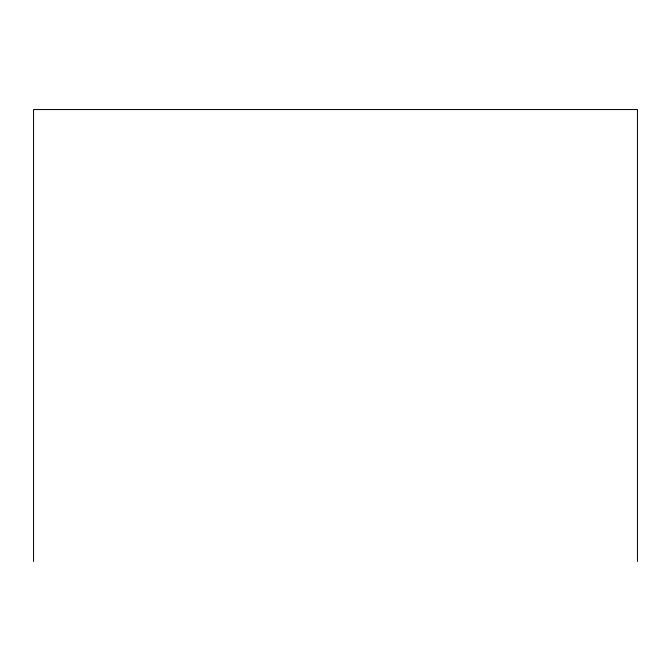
<?xml version="1.0" encoding="UTF-8"?>
<svg xmlns="http://www.w3.org/2000/svg" width="671" height="671" viewBox="0 0 671 671"><rect width="100%" height="100%" fill="white"/><g stroke="black" fill="none" stroke-linecap="round" stroke-linejoin="round"><path stroke-width="1.01" d="M637.45 561.459L637.45 109.541L33.55 109.541L33.55 561.459"/></g></svg>
